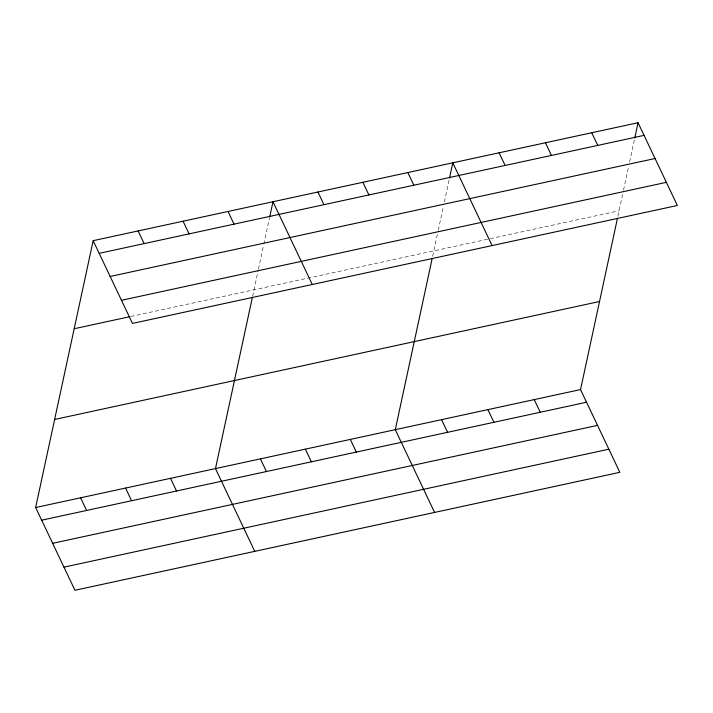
<?xml version="1.0" encoding="UTF-8"?>
<svg xmlns="http://www.w3.org/2000/svg" width="713" height="713" viewBox="0 0 713 713"><rect width="100%" height="100%" fill="white"/><g stroke="black" fill="none" stroke-linecap="round" stroke-linejoin="round"><path stroke-width="0.53" stroke-dasharray="3.56 2.67" d="M252.598 296.287L258.213 270.245M258.454 269.157L263.605 245.236M263.837 244.149L269.461 218.053M432.648 256.288L438.032 231.315M438.263 230.228L443.424 206.315M444.359 201.966L449.279 179.132M617.913 216.182L623.296 191.209M623.527 190.121L628.679 166.209M629.624 161.86L634.543 139.026M130.907 316.456L619.08 210.781"/><path stroke-width="1.07" d="M617.449 218.338L580.542 389.574L619.838 472.327L74.945 590.284L35.65 507.522L93.162 240.673L638.055 122.716L677.35 205.478L132.458 323.426L93.162 240.673M252.366 297.374L215.469 468.601L254.755 551.354M269.701 216.966L272.981 201.752L312.276 284.505M432.185 258.445L395.278 429.681L434.574 512.433M449.511 178.045L452.791 162.822L492.086 245.575M634.775 137.939L638.055 122.716M99.178 253.338L644.071 135.381M110.158 276.466L655.051 158.518M121.477 300.298L666.37 182.341M74.188 328.738L129.837 316.688M54.634 419.467L599.517 301.51M35.65 507.522L580.542 389.574M41.666 520.187L586.558 402.239M52.646 543.324L597.539 425.367M63.965 567.147L608.857 449.199M591.737 132.743L597.752 145.407M545.427 142.769L551.434 155.434M499.109 152.796L505.125 165.461M534.224 399.601L540.24 412.266M407.836 172.555L413.852 185.22M487.915 409.627L493.922 422.292M362.881 182.287L368.897 194.952M441.597 419.654L447.604 432.319M317.936 192.02L323.943 204.684M350.324 439.404L356.34 452.069M228.026 211.476L234.033 224.14M305.369 449.137L311.385 461.801M183.072 221.208L189.088 233.873M260.414 458.869L266.43 471.534M138.117 230.941L144.133 243.605M170.514 478.334L176.521 490.999M125.559 488.066L131.566 500.731M80.605 497.799L86.621 510.463"/></g></svg>
